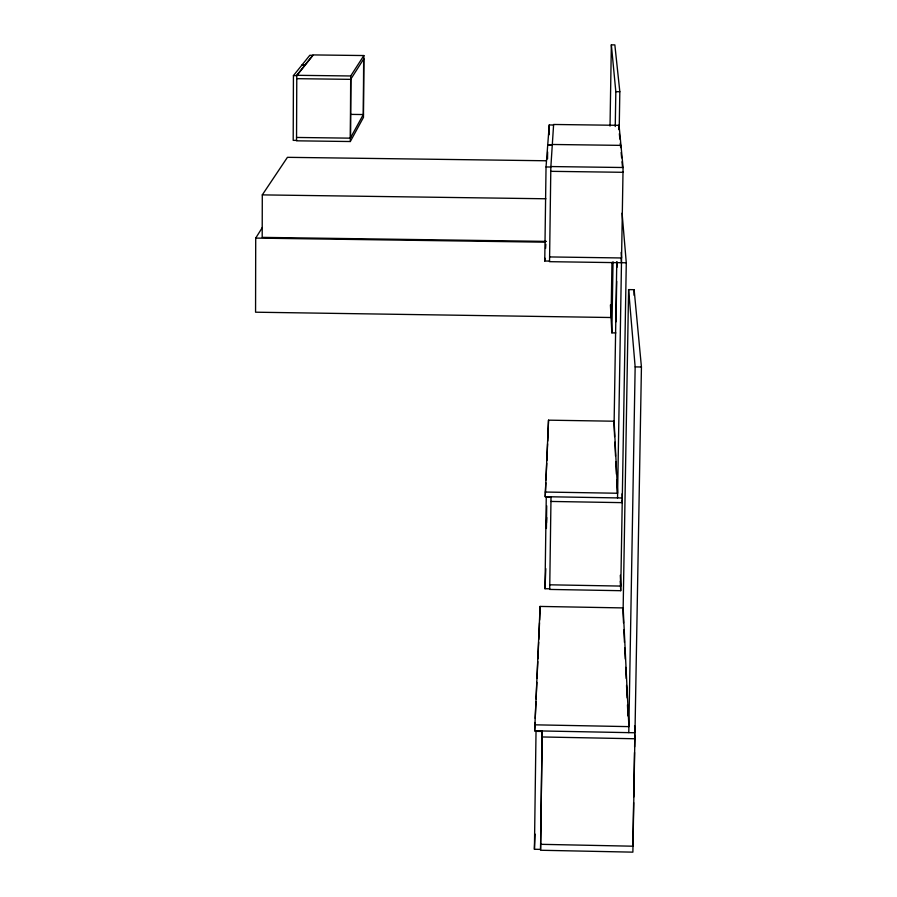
<?xml version="1.0" encoding="UTF-8"?>
<svg xmlns="http://www.w3.org/2000/svg" width="897" height="897" viewBox="0 0 897 897"><rect width="100%" height="100%" fill="white"/><g stroke="black" fill="none" stroke-linecap="round" stroke-linejoin="round"><path stroke-width="1.35" d="M262.339 227.513L255.712 238.086L255.567 312.201L611.07 317.516L611.967 262.429M546.038 160.765L287.432 157.323L262.294 194.884L262.193 237.369L546.43 241.394M293.431 75.606L296.806 75.64L313.008 55.311L309.824 55.266L293.431 75.606L293.196 140.358L296.571 140.403M296.784 75.303L296.537 140.818L350.312 141.524L363.464 117.395L363.868 55.547L313.031 54.919L296.784 75.303L350.693 75.976L363.868 55.547M350.312 141.524L350.693 75.976M350.536 137.802L350.884 79.037M363.666 59.011L363.307 114.547L350.962 114.39M634.605 725.808L634.986 732.759L534.657 730.82L540.095 606.428L623.157 607.919L628.898 726.626L534.735 724.821M534.421 849.268L536.025 731.335L542.203 731.459L540.566 849.392L534.421 849.268L535.038 834.075M549.547 261.083L544.748 261.005L546.038 166.954L549.256 124.952L553.606 125.008M540.095 606.428L539.646 620.051M547.529 158.96L547.619 151.963M549.121 134.752L549.256 124.952M622.069 493.81L622.294 497.992L545.208 496.691L548.527 420.166L614.131 421.22L617.618 493.249L545.275 492.038M542.203 730.965L540.555 850.255L632.878 852.15L641.433 366.996L634.134 289.686L628.595 289.608L623.067 613.245L623.538 622.955M549.726 588.802L544.995 588.724L546.262 497.117L551.016 497.196M546.408 528.479L546.71 505.83M548.527 420.166L547.719 441.089M551.016 496.792L549.704 589.43L620.724 590.697L626.285 262.787L622.081 213.161M610.027 126.073L611.35 44.85L614.849 44.895L619.827 91.729L619.199 129.37M615.824 332.922L611.866 332.865L613.032 261.756M615.252 126.533L615.824 91.673L611.35 44.85M616.777 262.014L614.064 425.458L614.602 436.604M618.975 129.661L619.042 125.322L553.617 124.47L550.848 167.021L546.038 166.954M616.015 321.765L616.676 281.333M616.912 267.396L617.001 261.812M620.926 147.646L620.959 145.37L552.305 144.473M617.54 497.913L623.079 167.515L619.042 125.322M634.033 295.292L634.134 289.686M628.786 732.636L635.154 366.895L628.595 289.608M632.89 844.402L633.63 802.613M633.731 797.041L634.515 752.448M634.616 746.876L634.784 737.132M544.995 588.724L545.802 568.642M546.486 522.962L546.71 517.535M534.657 730.82L535.027 722.511M535.217 718.362L535.969 701.746M536.092 698.976L536.843 682.359M537.034 678.21L537.774 661.594M537.897 658.824L538.649 642.207M538.772 639.438L539.523 622.821M545.208 496.691L545.836 482.788M545.959 480.007L546.71 463.323M546.845 460.542L547.596 443.869M544.748 261.005L544.939 258.224M545.578 248.458L545.847 244.264M363.487 114.222L350.335 138.16L296.548 137.454M363.846 58.731L350.682 79.351L296.772 78.678M615.824 91.673L619.827 91.729M552.305 144.922L547.731 144.865L552.294 145.034M623.079 167.515L550.848 166.55L549.536 261.677L626.285 262.787M550.792 171.327L623 172.302L622.944 171.731M262.294 194.884L545.881 198.775M255.712 238.086L545.174 242.19M549.592 256.934L621.565 257.966L621.139 252.382M635.154 366.895L641.433 366.996M550.949 501.445L622.215 502.645L622.069 499.842M549.771 584.81L620.802 586.077L620.298 575.269M542.124 736.964L634.874 738.758L634.65 734.643M540.633 844.312L632.979 846.207L632.845 843.415M619.356 133.709L619.872 139.113M620.253 143.172L620.634 147.22M621.139 152.557L621.632 157.816M622.002 161.774L622.507 167.033M621.173 258.583L621.486 262.72M610.42 304.946L611.866 332.865M614.871 442.176L615.533 456.113M615.802 461.686L616.407 474.221M616.665 479.794L617.271 492.33M623.864 629.896L624.469 642.398M624.727 647.948L625.265 659.06M625.658 667.379L626.196 678.491M626.532 685.431L627.126 697.933M627.463 704.874L627.99 715.974M620.276 581.2L620.724 590.697M305.171 65.145L301.897 65.1L305.126 65.212"/></g></svg>
